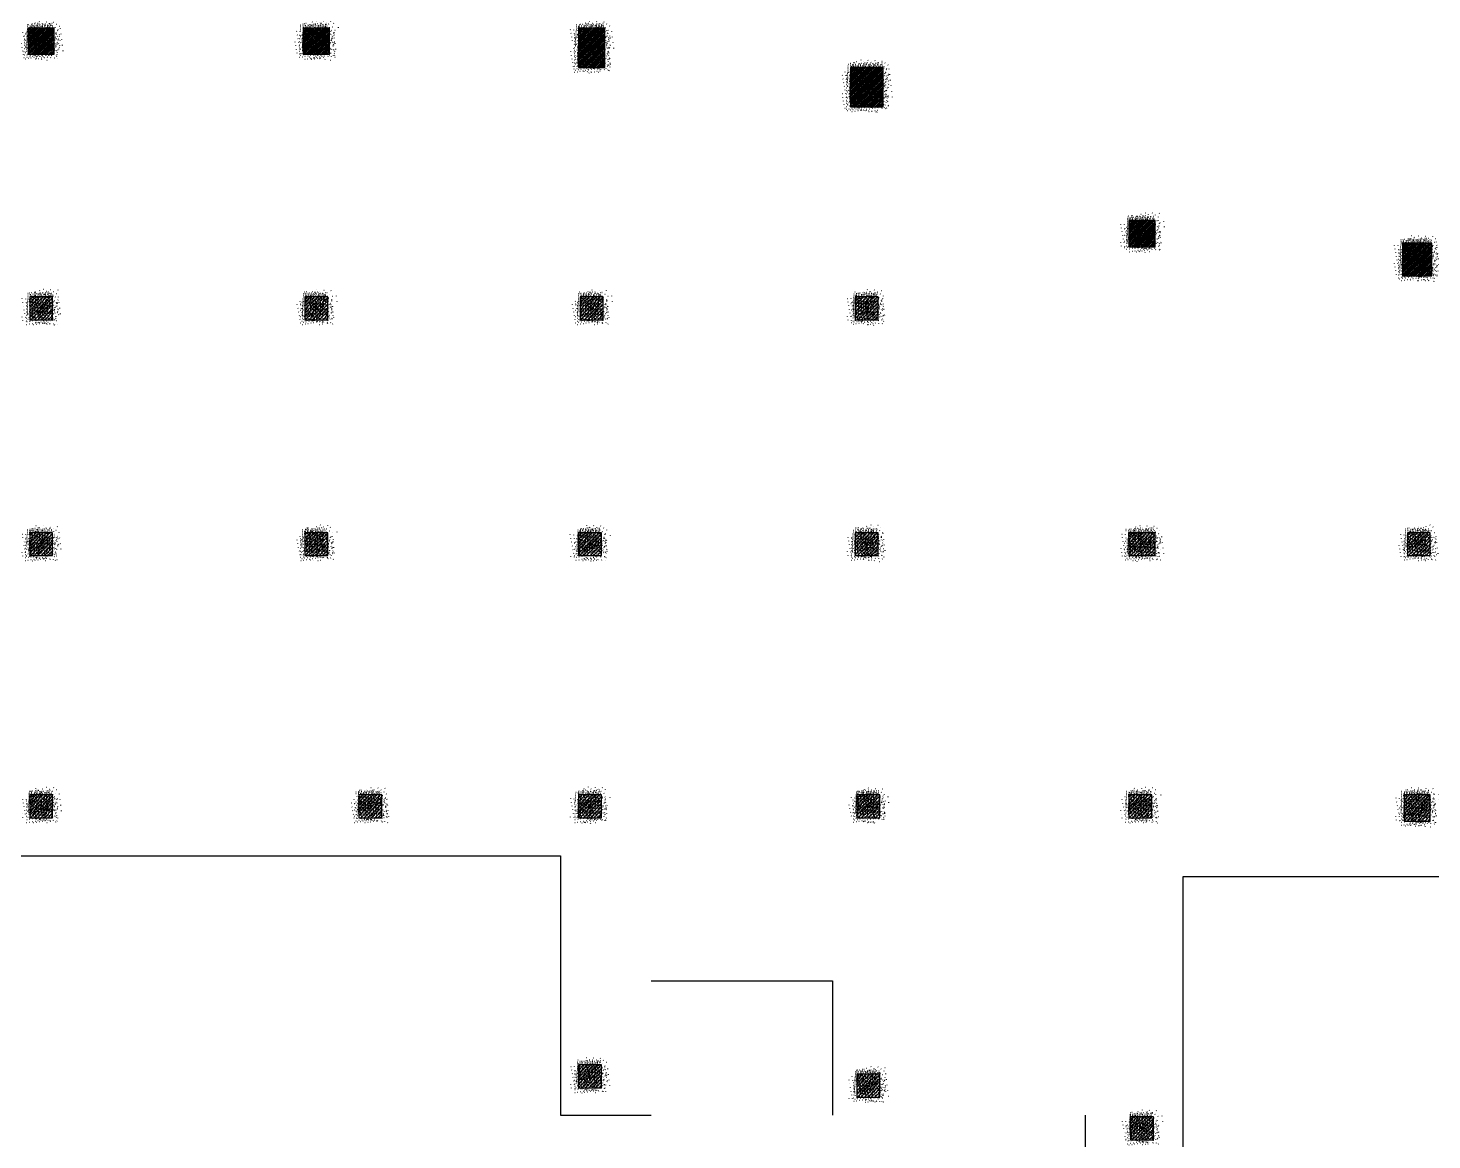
# Model space of a CAD drawing. Header units: inches. Extents: x 600420258 to 600616080, y 3473199424 to 3473292379.
# Drawn here: x 600523086 to 600565936, y 3473202285 to 3473236218 of the extents above; entities that cross this region are included whole.
import ezdxf
from ezdxf.xclip import XClip

# ---------------------------------------------------------------- set-up
doc = ezdxf.new("R2010")
doc.units = ezdxf.units.IN
doc.header["$MEASUREMENT"] = 0
doc.header["$XCLIPFRAME"] = 2
for name, color, linetype in [('SX-MALL-WALL-L-1F~2F$0$S-COLU', 30, 'Continuous'), ('SX-MALL-WALL-L-1F~2F$0$S-PATT-WALL', 83, 'Continuous'), ('SX-MALL-WALL-L-1F~2F$0$单形心', 4, 'Continuous')]:
    doc.layers.add(name, color=color, linetype=linetype)
pattern_1 = [(24.56816130673034, (600485466.9205959, 3473007242.096223), (-15.59158029661402, 34.10502344016549), []), (29.56816130673031, (600485466.9205959, 3473007242.096223), (97.53445421603337, -46.37920051640222), [11.25, -123.75]), (334.5681613067303, (600485466.9205959, 3473007242.096223), (19.88439778210013, 112.9961142822326), [9, -99]), (80.0195613067303, (600485475.048467, 3473007238.23129), (117.4189029675295, 66.61682168108834), [9.5610285, -105.1713168]), (25.75236130673034, (600485477.3933809, 3473007270.208867), (141.3476152508647, -79.15081592980496), [16.875, -185.625]), (76.20376130673031, (600485489.1723446, 3473007263.612958), (182.3878362898089, 87.98253896896013), [14.3415432, -157.75695]), (330.7523613067304, (600485477.3933809, 3473007270.208867), (182.3877676303837, 87.98268140192766), [13.5, -148.5]), (0.568161306730337, (600485488.8315068, 3473007257.944314), (62.82047319274221, -87.8498044824239), [11.25, -123.75]), (305.5681613067304, (600485488.8315068, 3473007257.944314), (72.17288941930451, 89.18848104384892), [9, -99]), (51.01956130673031, (600485494.0665416, 3473007250.623493), (134.9933625473162, 1.338571311841363), [9.5610285, -105.1713168]), (17.06816130673036, (600485466.9205959, 3473007242.096223), (19.14085715763584, 46.15589493521907), [0, -97.8, 0, -100.5, 0, -99.375]), (347.0681613067303, (600485466.9205959, 3473007242.096223), (57.63084700269554, 41.66442755819283), [0, -57.3, 0, -95.55, 0, -37.875]), (307.0681613067303, (600485435.5749974, 3473007253.773378), (73.85474000682576, -31.12342332591599), [0, -37.5, 0, -117, 0, -155.25]), (297.0681613067303, (600485421.5186752, 3473007259.00977), (87.21641676135913, -16.46683783575089), [0, -48.74999999999903, 0, -77.69999999999804, 0, -110.2499999999981])]
pattern_2 = [(24.56816131876918, (600332831.0612959, 3473133840.735579), (-31.18316060756021, 68.21004687377882), []), (29.56816131876925, (600332831.0612959, 3473133840.735579), (97.53445422577846, -46.37920049590846), [11.25, -123.75]), (334.5681613187692, (600332831.0612959, 3473133840.735579), (19.88439775835759, 112.9961142864107), [9, -99]), (80.01956131876923, (600332839.189167, 3473133836.870646), (117.4189029535321, 66.61682170576017), [9.5610285, -105.1713168]), (25.75236131876919, (600332841.5340809, 3473133868.848223), (141.3476152674957, -79.15081590010527), [16.87499999999951, -185.6249999999961]), (76.20376131876925, (600332853.3130445, 3473133862.252315), (182.3878362713222, 87.98253900728311), [14.3415432, -157.75695]), (330.7523613187692, (600332841.5340809, 3473133868.848223), (182.387767611897, 87.98268144025062), [13.49999999999975, -148.4999999999961]), (0.5681613187692669, (600332852.9722068, 3473133856.58367), (62.82047321120105, -87.84980446922418), [11.25, -123.75]), (305.5681613187692, (600332852.9722068, 3473133856.58367), (72.17288940056439, 89.18848105901375), [9, -99]), (51.01956131876926, (600332858.2072415, 3473133849.262849), (134.9933625470349, 1.33857134020591), [9.5610285, -105.1713168]), (17.06816131876921, (600332831.0612959, 3473133840.735579), (19.14085714793764, 46.15589493924091), [0.75, -97.8, 0.75, -100.5, 0.75, -99.375]), (347.0681613187692, (600332831.0612959, 3473133840.735579), (57.63084699394109, 41.66442757030211), [0.75, -57.3, 0.75, -95.55, 0.75, -37.875]), (307.0681613187692, (600332799.7156974, 3473133852.412734), (73.85474001336534, -31.12342331039777), [0.75, -37.5, 0.75, -117, 0.75, -155.25]), (297.0681613187692, (600332785.6593752, 3473133857.649127), (87.2164167648191, -16.46683781742514), [0.75, -48.75, 0.75, -77.69999999999999, 0.75, -110.25])]
pattern_3 = [(24.56816131876918, (600332935.7891504, 3473134121.862035), (-31.18316060756021, 68.21004687377882), []), (29.56816131876925, (600332935.7891504, 3473134121.862035), (97.53445422577846, -46.37920049590846), [11.25, -123.75]), (334.5681613187692, (600332935.7891504, 3473134121.862035), (19.88439775835759, 112.9961142864107), [9, -99]), (80.01956131876923, (600332943.9170215, 3473134117.997102), (117.4189029535321, 66.61682170576017), [9.5610285, -105.1713168]), (25.75236131876919, (600332946.2619354, 3473134149.974679), (141.3476152674957, -79.15081590010527), [16.87499999999951, -185.624999999996]), (76.20376131876925, (600332958.040899, 3473134143.37877), (182.3878362713222, 87.98253900728311), [14.3415432, -157.75695]), (330.7523613187692, (600332946.2619354, 3473134149.974679), (182.387767611897, 87.98268144025062), [13.49999999999975, -148.499999999996]), (0.5681613187692669, (600332957.7000613, 3473134137.710125), (62.82047321120105, -87.84980446922418), [11.25, -123.75]), (305.5681613187692, (600332957.7000613, 3473134137.710125), (72.17288940056439, 89.18848105901375), [9, -99]), (51.01956131876926, (600332962.935096, 3473134130.389305), (134.9933625470349, 1.33857134020591), [9.5610285, -105.1713168]), (17.06816131876921, (600332935.7891504, 3473134121.862035), (19.14085714793764, 46.15589493924091), [0.75, -97.8, 0.75, -100.5, 0.75, -99.375]), (347.0681613187692, (600332935.7891504, 3473134121.862035), (57.63084699394109, 41.66442757030211), [0.75, -57.3, 0.75, -95.55, 0.75, -37.875]), (307.0681613187692, (600332904.4435519, 3473134133.53919), (73.85474001336534, -31.12342331039777), [0.75, -37.5, 0.75, -117, 0.75, -155.25]), (297.0681613187692, (600332890.3872297, 3473134138.775582), (87.2164167648191, -16.46683781742514), [0.75, -48.75, 0.75, -77.69999999999999, 0.75, -110.25])]
pattern_4 = [(24.56816131876918, (600332848.5159376, 3473133887.589986), (-31.18316060756021, 68.21004687377882), []), (29.56816131876925, (600332848.5159376, 3473133887.589986), (97.53445422577846, -46.37920049590846), [11.25, -123.75]), (334.5681613187692, (600332848.5159376, 3473133887.589986), (19.88439775835759, 112.9961142864107), [9, -99]), (80.01956131876923, (600332856.6438087, 3473133883.725054), (117.4189029535321, 66.61682170576017), [9.5610285, -105.1713168]), (25.75236131876919, (600332858.9887226, 3473133915.702631), (141.3476152674957, -79.15081590010527), [16.87499999999951, -185.6249999999961]), (76.20376131876925, (600332870.7676862, 3473133909.106722), (182.3878362713222, 87.98253900728311), [14.3415432, -157.75695]), (330.7523613187692, (600332858.9887226, 3473133915.702631), (182.387767611897, 87.98268144025062), [13.49999999999976, -148.4999999999961]), (0.5681613187692669, (600332870.4268485, 3473133903.438077), (62.82047321120105, -87.84980446922418), [11.25, -123.75]), (305.5681613187692, (600332870.4268485, 3473133903.438077), (72.17288940056439, 89.18848105901375), [9, -99]), (51.01956131876926, (600332875.6618832, 3473133896.117257), (134.9933625470349, 1.33857134020591), [9.5610285, -105.1713168]), (17.06816131876921, (600332848.5159376, 3473133887.589986), (19.14085714793764, 46.15589493924091), [0.75, -97.8, 0.75, -100.5, 0.75, -99.375]), (347.0681613187692, (600332848.5159376, 3473133887.589986), (57.63084699394109, 41.66442757030211), [0.75, -57.3, 0.75, -95.55, 0.75, -37.875]), (307.0681613187692, (600332817.1703391, 3473133899.267141), (73.85474001336534, -31.12342331039777), [0.75, -37.5, 0.75, -117, 0.75, -155.25]), (297.0681613187692, (600332803.1140169, 3473133904.503534), (87.2164167648191, -16.46683781742514), [0.75, -48.75, 0.75, -77.69999999999999, 0.75, -110.25])]

# ---------------------------------------------------------------- blocks, each defined once
blk = doc.blocks.new('SX-MALL-WALL-L-1F~2F$0$BANWANG_XINGXIN')
at = {"color": 0}
for points in [[(0.7071067811865476, 0.7071067811865475), (-0.7071067811865477, -0.7071067811865475)], [(-0.7071067811865475, 0.7071067811865476), (0.7071067811865474, -0.7071067811865477)]]:
    blk.add_lwpolyline(points, dxfattribs=at)
blk = doc.blocks.new('SX-MALL-WALL-L-1F~2F')
at = {"layer": 'SX-MALL-WALL-L-1F~2F$0$S-PATT-WALL'}
h = blk.add_hatch(dxfattribs=at)
h.set_pattern_fill('钢筋混凝土', color=256, scale=15, pattern_type=2)
h.set_pattern_definition(pattern_1)
h.paths.add_polyline_path([(600338815.0116798, 3473113310.165147), (600339094.2859449, 3473114059.835664), (600338344.6154275, 3473114339.10993), (600338065.3411622, 3473113589.439412)])
h = blk.add_hatch(dxfattribs=at)
h.set_pattern_fill('钢筋混凝土', color=256, scale=15, pattern_type=2)
h.set_pattern_definition(pattern_1)
h.paths.add_polyline_path([(600346686.5521133, 3473110377.785362), (600346965.8263785, 3473111127.455879), (600346216.155861, 3473111406.730145), (600345936.8815958, 3473110657.059627)])
h = blk.add_hatch(dxfattribs=at)
h.set_pattern_fill('钢筋混凝土', color=256, scale=15, pattern_type=2)
h.set_pattern_definition(pattern_1)
h.paths.add_polyline_path([(600354418.4554142, 3473107070.570317), (600354837.3668121, 3473108195.076094), (600354087.6962945, 3473108474.350359), (600353668.7848967, 3473107349.844583)])
h = blk.add_hatch(dxfattribs=at)
h.set_pattern_fill('钢筋混凝土', color=256, scale=15, pattern_type=2)
h.set_pattern_definition(pattern_3)
h.paths.add_polyline_path([(600335940.5053419, 3473105737.20581), (600336184.8703239, 3473106393.167513), (600335528.9086211, 3473106637.532495), (600335284.543639, 3473105981.570792)])
h = blk.add_hatch(dxfattribs=at)
h.set_pattern_fill('钢筋混凝土', color=256, scale=15, pattern_type=2)
h.set_pattern_definition(pattern_1)
h.paths.add_polyline_path([(600361964.7932655, 3473102978.775474), (600362383.704663, 3473104103.28125), (600361446.6165158, 3473104452.374083), (600361027.7051182, 3473103327.868307)])
h = blk.add_hatch(dxfattribs=at)
h.set_pattern_fill('钢筋混凝土', color=256, scale=15, pattern_type=2)
h.set_pattern_definition(pattern_3)
h.paths.add_polyline_path([(600343812.0457754, 3473102804.826025), (600344056.4107574, 3473103460.787728), (600343400.4490546, 3473103705.15271), (600343156.0840726, 3473103049.191008)])
h = blk.add_hatch(dxfattribs=at)
h.set_pattern_fill('钢筋混凝土', color=256, scale=15, pattern_type=2)
h.set_pattern_definition([(24.56816131876918, (600340807.3295795, 3473131189.482238), (-31.18316060756021, 68.21004687377882), []), (29.56816131876925, (600340807.3295795, 3473131189.482238), (97.53445422577846, -46.37920049590846), [11.25, -123.75]), (334.5681613187692, (600340807.3295795, 3473131189.482238), (19.88439775835759, 112.9961142864107), [9, -99]), (80.01956131876923, (600340815.4574506, 3473131185.617306), (117.4189029535321, 66.61682170576017), [9.5610285, -105.1713168]), (25.75236131876919, (600340817.8023645, 3473131217.594882), (141.3476152674957, -79.15081590010527), [16.8749999999995, -185.624999999996]), (76.20376131876925, (600340829.5813282, 3473131210.998974), (182.3878362713222, 87.98253900728311), [14.3415432, -157.75695]), (330.7523613187692, (600340817.8023645, 3473131217.594882), (182.387767611897, 87.98268144025062), [13.49999999999975, -148.499999999996]), (0.5681613187692669, (600340829.2404904, 3473131205.330329), (62.82047321120105, -87.84980446922418), [11.25, -123.75]), (305.5681613187692, (600340829.2404904, 3473131205.330329), (72.17288940056439, 89.18848105901375), [9, -99]), (51.01956131876926, (600340834.4755251, 3473131198.009509), (134.9933625470349, 1.33857134020591), [9.5610285, -105.1713168]), (17.06816131876921, (600340807.3295795, 3473131189.482238), (19.14085714793764, 46.15589493924091), [0.75, -97.8, 0.75, -100.5, 0.75, -99.375]), (347.0681613187692, (600340807.3295795, 3473131189.482238), (57.63084699394109, 41.66442757030211), [0.75, -57.3, 0.75, -95.55, 0.75, -37.875]), (307.0681613187692, (600340775.983981, 3473131201.159393), (73.85474001336534, -31.12342331039777), [0.75, -37.5, 0.75, -117, 0.75, -155.25]), (297.0681613187692, (600340761.9276588, 3473131206.395786), (87.2164167648191, -16.46683781742514), [0.75, -48.75, 0.75, -77.69999999999999, 0.75, -110.25])])
h.paths.add_polyline_path([(600351683.5862045, 3473099872.446229), (600351927.9511865, 3473100528.407932), (600351271.9894837, 3473100772.772914), (600351027.6245017, 3473100116.811212)])
h = blk.add_hatch(dxfattribs=at)
h.set_pattern_fill('钢筋混凝土', color=256, scale=15, pattern_type=2)
h.set_pattern_definition(pattern_2)
h.paths.add_polyline_path([(600333427.0369498, 3473098990.171141), (600333671.4019318, 3473099646.132844), (600333015.4402289, 3473099890.497826), (600332771.0752469, 3473099234.536124)])
h = blk.add_hatch(dxfattribs=at)
h.set_pattern_fill('钢筋混凝土', color=256, scale=15, pattern_type=2)
h.set_pattern_definition(pattern_3)
h.paths.add_polyline_path([(600359555.1266425, 3473096940.066456), (600359799.4916246, 3473097596.028159), (600359143.5299217, 3473097840.393141), (600358899.1649396, 3473097184.431438)])
h = blk.add_hatch(dxfattribs=at)
h.set_pattern_fill('钢筋混凝土', color=256, scale=15, pattern_type=2)
h.set_pattern_definition([(24.56816130673034, (600486348.936727, 3473009609.738253), (-15.59158029661402, 34.10502344016549), []), (29.56816130673031, (600486348.936727, 3473009609.738253), (97.53445421603337, -46.37920051640222), [11.25, -123.75]), (334.5681613067303, (600486348.936727, 3473009609.738253), (19.88439778210013, 112.9961142822326), [9, -99]), (80.0195613067303, (600486357.0645982, 3473009605.87332), (117.4189029675295, 66.61682168108834), [9.5610285, -105.1713168]), (25.75236130673034, (600486359.409512, 3473009637.850897), (141.3476152508647, -79.15081592980496), [16.875, -185.625]), (76.20376130673031, (600486371.1884757, 3473009631.254988), (182.3878362898089, 87.98253896896013), [14.3415432, -157.75695]), (330.7523613067304, (600486359.409512, 3473009637.850897), (182.3877676303837, 87.98268140192766), [13.5, -148.5]), (0.568161306730337, (600486370.847638, 3473009625.586343), (62.82047319274221, -87.8498044824239), [11.25, -123.75]), (305.5681613067304, (600486370.847638, 3473009625.586343), (72.17288941930451, 89.18848104384892), [9, -99]), (51.01956130673031, (600486376.0826727, 3473009618.265523), (134.9933625473162, 1.338571311841363), [9.5610285, -105.1713168]), (17.06816130673036, (600486348.936727, 3473009609.738253), (19.14085715763584, 46.15589493521907), [0, -97.8, 0, -100.5, 0, -99.375]), (347.0681613067303, (600486348.936727, 3473009609.738253), (57.63084700269554, 41.66442755819283), [0, -57.3, 0, -95.55, 0, -37.875]), (307.0681613067303, (600486317.5911286, 3473009621.415408), (73.85474000682576, -31.12342332591599), [0, -37.5, 0, -117, 0, -155.25]), (297.0681613067303, (600486303.5348064, 3473009626.6518), (87.21641676135913, -16.46683783575089), [0, -48.749999999999, 0, -77.69999999999798, 0, -110.249999999998])])
h.paths.add_polyline_path([(600368250.8097601, 3473096076.747603), (600368530.0840254, 3473096826.418121), (600367780.4135079, 3473097105.692386), (600367501.1392426, 3473096356.021868)])
h = blk.add_hatch(dxfattribs=at)
h.set_pattern_fill('钢筋混凝土', color=256, scale=15, pattern_type=2)
h.set_pattern_definition(pattern_2)
h.paths.add_polyline_path([(600341298.5773833, 3473096057.791356), (600341542.9423654, 3473096713.753059), (600340886.9806625, 3473096958.118042), (600340642.6156805, 3473096302.156339)])
h = blk.add_hatch(dxfattribs=at)
h.set_pattern_fill('钢筋混凝土', color=256, scale=15, pattern_type=2)
h.set_pattern_definition(pattern_2)
h.paths.add_polyline_path([(600349123.2634096, 3473093142.866213), (600349367.6283917, 3473093798.827916), (600348711.6666888, 3473094043.192898), (600348467.3017068, 3473093387.231195)])
h = blk.add_hatch(dxfattribs=at)
h.set_pattern_fill('钢筋混凝土', color=256, scale=15, pattern_type=2)
h.set_pattern_definition([(24.56816130673034, (600486109.3432454, 3473008966.584942), (-15.59158029661402, 34.10502344016549), []), (29.56816130673031, (600486109.3432454, 3473008966.584942), (97.53445421603337, -46.37920051640222), [11.25, -123.75]), (334.5681613067303, (600486109.3432454, 3473008966.584942), (19.88439778210013, 112.9961142822326), [9, -99]), (80.0195613067303, (600486117.4711165, 3473008962.720009), (117.4189029675295, 66.61682168108834), [9.5610285, -105.1713168]), (25.75236130673034, (600486119.8160304, 3473008994.697586), (141.3476152508647, -79.15081592980496), [16.875, -185.625]), (76.20376130673031, (600486131.5949941, 3473008988.101677), (182.3878362898089, 87.98253896896013), [14.3415432, -157.75695]), (330.7523613067304, (600486119.8160304, 3473008994.697586), (182.3877676303837, 87.98268140192766), [13.5, -148.5]), (0.568161306730337, (600486131.2541564, 3473008982.433033), (62.82047319274221, -87.8498044824239), [11.25, -123.75]), (305.5681613067304, (600486131.2541564, 3473008982.433033), (72.17288941930451, 89.18848104384892), [9, -99]), (51.01956130673031, (600486136.489191, 3473008975.112212), (134.9933625473162, 1.338571311841363), [9.5610285, -105.1713168]), (17.06816130673036, (600486109.3432454, 3473008966.584942), (19.14085715763584, 46.15589493521907), [0, -97.8, 0, -100.5, 0, -99.375]), (347.0681613067303, (600486109.3432454, 3473008966.584942), (57.63084700269554, 41.66442755819283), [0, -57.3, 0, -95.55, 0, -37.875]), (307.0681613067303, (600486077.9976469, 3473008978.262097), (73.85474000682576, -31.12342332591599), [0, -37.5, 0, -117, 0, -155.25]), (297.0681613067303, (600486063.9413247, 3473008983.498489), (87.21641676135913, -16.46683783575089), [0, -48.74999999999901, 0, -77.699999999998, 0, -110.249999999998])])
h.paths.add_polyline_path([(600375859.7925537, 3473092296.342238), (600376208.8853849, 3473093233.430383), (600375365.5060526, 3473093547.613932), (600375016.4132212, 3473092610.525787)])
h = blk.add_hatch(dxfattribs=at)
h.set_pattern_fill('钢筋混凝土', color=256, scale=15, pattern_type=2)
h.set_pattern_definition([(24.56816131876918, (600332447.0324386, 3473132809.948584), (-31.18316060756021, 68.21004687377882), []), (29.56816131876925, (600332447.0324386, 3473132809.948584), (97.53445422577846, -46.37920049590846), [11.25, -123.75]), (334.5681613187692, (600332447.0324386, 3473132809.948584), (19.88439775835759, 112.9961142864107), [9, -99]), (80.01956131876923, (600332455.1603098, 3473132806.083651), (117.4189029535321, 66.61682170576017), [9.5610285, -105.1713168]), (25.75236131876919, (600332457.5052236, 3473132838.061228), (141.3476152674957, -79.15081590010527), [16.87499999999951, -185.624999999996]), (76.20376131876925, (600332469.2841873, 3473132831.465319), (182.3878362713222, 87.98253900728311), [14.3415432, -157.75695]), (330.7523613187692, (600332457.5052236, 3473132838.061228), (182.387767611897, 87.98268144025062), [13.49999999999975, -148.499999999996]), (0.5681613187692669, (600332468.9433496, 3473132825.796674), (62.82047321120105, -87.84980446922418), [11.25, -123.75]), (305.5681613187692, (600332468.9433496, 3473132825.796674), (72.17288940056439, 89.18848105901375), [9, -99]), (51.01956131876926, (600332474.1783843, 3473132818.475854), (134.9933625470349, 1.33857134020591), [9.5610285, -105.1713168]), (17.06816131876921, (600332447.0324386, 3473132809.948584), (19.14085714793764, 46.15589493924091), [0.75, -97.8, 0.75, -100.5, 0.75, -99.375]), (347.0681613187692, (600332447.0324386, 3473132809.948584), (57.63084699394109, 41.66442757030211), [0.75, -57.3, 0.75, -95.55, 0.75, -37.875]), (307.0681613187692, (600332415.6868402, 3473132821.625739), (73.85474001336534, -31.12342331039777), [0.75, -37.5, 0.75, -117, 0.75, -155.25]), (297.0681613187692, (600332401.630518, 3473132826.862131), (87.2164167648191, -16.46683781742514), [0.75, -48.75, 0.75, -77.69999999999999, 0.75, -110.25])])
h.paths.add_polyline_path([(600330634.2675592, 3473091493.475945), (600330878.6325412, 3473092149.437647), (600330222.6708384, 3473092393.802629), (600329978.3058563, 3473091737.840927)])
h = blk.add_hatch(dxfattribs=at)
h.set_pattern_fill('钢筋混凝土', color=256, scale=15, pattern_type=2)
h.set_pattern_definition(pattern_2)
h.paths.add_polyline_path([(600357041.6582503, 3473090193.031787), (600357286.0232325, 3473090848.99349), (600356630.0615296, 3473091093.358471), (600356385.6965475, 3473090437.396769)])
h = blk.add_hatch(dxfattribs=at)
h.set_pattern_fill('钢筋混凝土', color=256, scale=15, pattern_type=2)
h.set_pattern_definition([(24.56816131876918, (600333975.7999797, 3473132187.081039), (-31.18316060756021, 68.21004687377882), []), (29.56816131876925, (600333975.7999797, 3473132187.081039), (97.53445422577846, -46.37920049590846), [11.25, -123.75]), (334.5681613187692, (600333975.7999797, 3473132187.081039), (19.88439775835759, 112.9961142864107), [9, -99]), (80.01956131876923, (600333983.9278508, 3473132183.216107), (117.4189029535321, 66.61682170576017), [9.5610285, -105.1713168]), (25.75236131876919, (600333986.2727647, 3473132215.193684), (141.3476152674957, -79.15081590010527), [16.87499999999951, -185.624999999996]), (76.20376131876925, (600333998.0517284, 3473132208.597775), (182.3878362713222, 87.98253900728311), [14.3415432, -157.75695]), (330.7523613187692, (600333986.2727647, 3473132215.193684), (182.387767611897, 87.98268144025062), [13.49999999999975, -148.499999999996]), (0.5681613187692669, (600333997.7108907, 3473132202.92913), (62.82047321120105, -87.84980446922418), [11.25, -123.75]), (305.5681613187692, (600333997.7108907, 3473132202.92913), (72.17288940056439, 89.18848105901375), [9, -99]), (51.01956131876926, (600334002.9459254, 3473132195.60831), (134.9933625470349, 1.33857134020591), [9.5610285, -105.1713168]), (17.06816131876921, (600333975.7999797, 3473132187.081039), (19.14085714793764, 46.15589493924091), [0.75, -97.8, 0.75, -100.5, 0.75, -99.375]), (347.0681613187692, (600333975.7999797, 3473132187.081039), (57.63084699394109, 41.66442757030211), [0.75, -57.3, 0.75, -95.55, 0.75, -37.875]), (307.0681613187692, (600333944.4543812, 3473132198.758194), (73.85474001336534, -31.12342331039777), [0.75, -37.5, 0.75, -117, 0.75, -155.25]), (297.0681613187692, (600333930.398059, 3473132203.994587), (87.2164167648191, -16.46683781742514), [0.75, -48.75, 0.75, -77.69999999999999, 0.75, -110.25])])
h.paths.add_polyline_path([(600340052.0301765, 3473087985.083026), (600340296.3951586, 3473088641.044729), (600339640.4334557, 3473088885.409711), (600339396.0684737, 3473088229.448008)])
h = blk.add_hatch(dxfattribs=at)
h.set_pattern_fill('钢筋混凝土', color=256, scale=15, pattern_type=2)
h.set_pattern_definition([(24.56816131876918, (600332848.5159376, 3473133887.589987), (-31.18316060756021, 68.21004687377882), []), (29.56816131876925, (600332848.5159376, 3473133887.589987), (97.53445422577846, -46.37920049590846), [11.25, -123.75]), (334.5681613187692, (600332848.5159376, 3473133887.589987), (19.88439775835759, 112.9961142864107), [9, -99]), (80.01956131876923, (600332856.6438087, 3473133883.725054), (117.4189029535321, 66.61682170576017), [9.5610285, -105.1713168]), (25.75236131876919, (600332858.9887226, 3473133915.702631), (141.3476152674957, -79.15081590010527), [16.87499999999951, -185.624999999996]), (76.20376131876925, (600332870.7676862, 3473133909.106722), (182.3878362713222, 87.98253900728311), [14.3415432, -157.75695]), (330.7523613187692, (600332858.9887226, 3473133915.702631), (182.387767611897, 87.98268144025062), [13.49999999999975, -148.499999999996]), (0.5681613187692669, (600332870.4268485, 3473133903.438077), (62.82047321120105, -87.84980446922418), [11.25, -123.75]), (305.5681613187692, (600332870.4268485, 3473133903.438077), (72.17288940056439, 89.18848105901375), [9, -99]), (51.01956131876926, (600332875.6618832, 3473133896.117257), (134.9933625470349, 1.33857134020591), [9.5610285, -105.1713168]), (17.06816131876921, (600332848.5159376, 3473133887.589987), (19.14085714793764, 46.15589493924091), [0.75, -97.8, 0.75, -100.5, 0.75, -99.375]), (347.0681613187692, (600332848.5159376, 3473133887.589987), (57.63084699394109, 41.66442757030211), [0.75, -57.3, 0.75, -95.55, 0.75, -37.875]), (307.0681613187692, (600332817.1703391, 3473133899.267142), (73.85474001336534, -31.12342331039777), [0.75, -37.5, 0.75, -117, 0.75, -155.25]), (297.0681613187692, (600332803.1140169, 3473133904.503534), (87.2164167648191, -16.46683781742514), [0.75, -48.75, 0.75, -77.69999999999999, 0.75, -110.25])])
h.paths.add_polyline_path([(600364960.0530933, 3473087243.19737), (600365204.4180753, 3473087899.159073), (600364454.7475578, 3473088178.433338), (600364210.3825756, 3473087522.471635)])
h = blk.add_hatch(dxfattribs=at)
h.set_pattern_fill('钢筋混凝土', color=256, scale=15, pattern_type=2)
h.set_pattern_definition(pattern_4)
h.paths.add_polyline_path([(600346330.5207584, 3473085646.161052), (600346574.8857405, 3473086302.122755), (600345918.9240376, 3473086546.487737), (600345674.5590556, 3473085890.526034)])
h = blk.add_hatch(dxfattribs=at)
h.set_pattern_fill('钢筋混凝土', color=256, scale=15, pattern_type=2)
h.set_pattern_definition([(24.56816131876918, (600332877.9157056, 3473133823.280936), (-31.18316060756021, 68.21004687377882), []), (29.56816131876925, (600332877.9157056, 3473133823.280936), (97.53445422577846, -46.37920049590846), [11.25, -123.75]), (334.5681613187692, (600332877.9157056, 3473133823.280936), (19.88439775835759, 112.9961142864107), [9, -99]), (80.01956131876923, (600332886.0435767, 3473133819.416004), (117.4189029535321, 66.61682170576017), [9.5610285, -105.1713168]), (25.75236131876919, (600332888.3884906, 3473133851.39358), (141.3476152674957, -79.15081590010527), [16.87499999999951, -185.624999999996]), (76.20376131876925, (600332900.1674542, 3473133844.797672), (182.3878362713222, 87.98253900728311), [14.3415432, -157.75695]), (330.7523613187692, (600332888.3884906, 3473133851.39358), (182.387767611897, 87.98268144025062), [13.49999999999975, -148.499999999996]), (0.5681613187692669, (600332899.8266165, 3473133839.129027), (62.82047321120105, -87.84980446922418), [11.25, -123.75]), (305.5681613187692, (600332899.8266165, 3473133839.129027), (72.17288940056439, 89.18848105901375), [9, -99]), (51.01956131876926, (600332905.0616512, 3473133831.808207), (134.9933625470349, 1.33857134020591), [9.5610285, -105.1713168]), (17.06816131876921, (600332877.9157056, 3473133823.280936), (19.14085714793764, 46.15589493924091), [0.75, -97.8, 0.75, -100.5, 0.75, -99.375]), (347.0681613187692, (600332877.9157056, 3473133823.280936), (57.63084699394109, 41.66442757030211), [0.75, -57.3, 0.75, -95.55, 0.75, -37.875]), (307.0681613187692, (600332846.5701071, 3473133834.958091), (73.85474001336534, -31.12342331039777), [0.75, -37.5, 0.75, -117, 0.75, -155.25]), (297.0681613187692, (600332832.5137849, 3473133840.194484), (87.2164167648191, -16.46683781742514), [0.75, -48.75, 0.75, -77.69999999999999, 0.75, -110.25])])
h.paths.add_polyline_path([(600372831.5935272, 3473084310.817574), (600373075.9585092, 3473084966.779277), (600372419.9968064, 3473085211.144259), (600372175.6318243, 3473084555.182556)])
h = blk.add_hatch(dxfattribs=at)
h.set_pattern_fill('钢筋混凝土', color=256, scale=15, pattern_type=2)
h.set_pattern_definition(pattern_4)
h.paths.add_polyline_path([(600354295.7700061, 3473082678.871982), (600354540.1349882, 3473083334.833685), (600353884.1732854, 3473083579.198667), (600353639.8083032, 3473082923.236964)])
h = blk.add_hatch(dxfattribs=at)
h.set_pattern_fill('钢筋混凝土', color=256, scale=15, pattern_type=2)
h.set_pattern_definition(pattern_4)
h.paths.add_polyline_path([(600362073.6016212, 3473079781.40147), (600362317.9666032, 3473080437.363173), (600361662.0049003, 3473080681.728155), (600361417.6399182, 3473080025.766452)])
h = blk.add_hatch(dxfattribs=at)
h.set_pattern_fill('钢筋混凝土', color=256, scale=15, pattern_type=2)
h.set_pattern_definition([(24.56816131876918, (600332665.5153246, 3473133539.580251), (-31.18316060756021, 68.21004687377882), []), (29.56816131876925, (600332665.5153246, 3473133539.580251), (97.53445422577846, -46.37920049590846), [11.25, -123.75]), (334.5681613187692, (600332665.5153246, 3473133539.580251), (19.88439775835759, 112.9961142864107), [9, -99]), (80.01956131876923, (600332673.6431957, 3473133535.715318), (117.4189029535321, 66.61682170576017), [9.5610285, -105.1713168]), (25.75236131876919, (600332675.9881096, 3473133567.692895), (141.3476152674957, -79.15081590010527), [16.87499999999951, -185.624999999996]), (76.20376131876925, (600332687.7670733, 3473133561.096986), (182.3878362713222, 87.98253900728311), [14.3415432, -157.75695]), (330.7523613187692, (600332675.9881096, 3473133567.692895), (182.387767611897, 87.98268144025062), [13.49999999999975, -148.499999999996]), (0.5681613187692669, (600332687.4262356, 3473133555.428341), (62.82047321120105, -87.84980446922418), [11.25, -123.75]), (305.5681613187692, (600332687.4262356, 3473133555.428341), (72.17288940056439, 89.18848105901375), [9, -99]), (51.01956131876926, (600332692.6612703, 3473133548.107521), (134.9933625470349, 1.33857134020591), [9.5610285, -105.1713168]), (17.06816131876921, (600332665.5153246, 3473133539.580251), (19.14085714793764, 46.15589493924091), [0.75, -97.8, 0.75, -100.5, 0.75, -99.375]), (347.0681613187692, (600332665.5153246, 3473133539.580251), (57.63084699394109, 41.66442757030211), [0.75, -57.3, 0.75, -95.55, 0.75, -37.875]), (307.0681613187692, (600332634.1697261, 3473133551.257406), (73.85474001336534, -31.12342331039777), [0.75, -37.5, 0.75, -117, 0.75, -155.25]), (297.0681613187692, (600332620.1134039, 3473133556.493798), (87.2164167648191, -16.46683781742514), [0.75, -48.75, 0.75, -77.69999999999999, 0.75, -110.25])])
h.paths.add_polyline_path([(600343453.0089251, 3473077921.905532), (600343697.3739072, 3473078577.867235), (600343041.4122043, 3473078822.232217), (600342797.0472223, 3473078166.270514)])
h = blk.add_hatch(dxfattribs=at)
h.set_pattern_fill('钢筋混凝土', color=256, scale=15, pattern_type=2)
h.set_pattern_definition(pattern_4)
h.paths.add_polyline_path([(600370003.9415896, 3473076720.403595), (600370283.2158543, 3473077470.074112), (600369533.5453368, 3473077749.348377), (600369254.271072, 3473076999.677861)])
h = blk.add_hatch(dxfattribs=at)
h.set_pattern_fill('钢筋混凝土', color=256, scale=15, pattern_type=2)
h.set_pattern_definition([(24.56816131876918, (600332867.4429182, 3473133795.168293), (-31.18316060756021, 68.21004687377882), []), (29.56816131876925, (600332867.4429182, 3473133795.168293), (97.53445422577846, -46.37920049590846), [11.25, -123.75]), (334.5681613187692, (600332867.4429182, 3473133795.168293), (19.88439775835759, 112.9961142864107), [9, -99]), (80.01956131876923, (600332875.5707893, 3473133791.303361), (117.4189029535321, 66.61682170576017), [9.5610285, -105.1713168]), (25.75236131876919, (600332877.9157032, 3473133823.280938), (141.3476152674957, -79.15081590010527), [16.8749999999995, -185.624999999996]), (76.20376131876925, (600332889.6946669, 3473133816.685029), (182.3878362713222, 87.98253900728311), [14.3415432, -157.75695]), (330.7523613187692, (600332877.9157032, 3473133823.280938), (182.387767611897, 87.98268144025062), [13.49999999999975, -148.499999999996]), (0.5681613187692669, (600332889.3538291, 3473133811.016384), (62.82047321120105, -87.84980446922418), [11.25, -123.75]), (305.5681613187692, (600332889.3538291, 3473133811.016384), (72.17288940056439, 89.18848105901375), [9, -99]), (51.01956131876926, (600332894.5888638, 3473133803.695564), (134.9933625470349, 1.33857134020591), [9.5610285, -105.1713168]), (17.06816131876921, (600332867.4429182, 3473133795.168293), (19.14085714793764, 46.15589493924091), [0.75, -97.8, 0.75, -100.5, 0.75, -99.375]), (347.0681613187692, (600332867.4429182, 3473133795.168293), (57.63084699394109, 41.66442757030211), [0.75, -57.3, 0.75, -95.55, 0.75, -37.875]), (307.0681613187692, (600332836.0973197, 3473133806.845448), (73.85474001336534, -31.12342331039777), [0.75, -37.5, 0.75, -117, 0.75, -155.25]), (297.0681613187692, (600332822.0409975, 3473133812.081841), (87.2164167648191, -16.46683781742514), [0.75, -48.75, 0.75, -77.69999999999999, 0.75, -110.25])])
h.paths.add_polyline_path([(600351318.0081553, 3473074685.510087), (600351562.3731375, 3473075341.47179), (600350906.4114347, 3473075585.836772), (600350662.0464525, 3473074929.875069)])
h = blk.add_hatch(dxfattribs=at)
h.set_pattern_fill('钢筋混凝土', color=256, scale=15, pattern_type=2)
h.set_pattern_definition([(24.56816131876918, (600332831.0612962, 3473133840.735579), (-31.18316060756021, 68.21004687377882), []), (29.56816131876925, (600332831.0612962, 3473133840.735579), (97.53445422577846, -46.37920049590846), [11.25, -123.75]), (334.5681613187692, (600332831.0612962, 3473133840.735579), (19.88439775835759, 112.9961142864107), [9, -99]), (80.01956131876923, (600332839.1891674, 3473133836.870646), (117.4189029535321, 66.61682170576017), [9.5610285, -105.1713168]), (25.75236131876919, (600332841.5340812, 3473133868.848223), (141.3476152674957, -79.15081590010527), [16.87499999999951, -185.624999999996]), (76.20376131876925, (600332853.3130449, 3473133862.252314), (182.3878362713222, 87.98253900728311), [14.3415432, -157.75695]), (330.7523613187692, (600332841.5340812, 3473133868.848223), (182.387767611897, 87.98268144025062), [13.49999999999975, -148.499999999996]), (0.5681613187692669, (600332852.9722072, 3473133856.583669), (62.82047321120105, -87.84980446922418), [11.25, -123.75]), (305.5681613187692, (600332852.9722072, 3473133856.583669), (72.17288940056439, 89.18848105901375), [9, -99]), (51.01956131876926, (600332858.2072419, 3473133849.262849), (134.9933625470349, 1.33857134020591), [9.5610285, -105.1713168]), (17.06816131876921, (600332831.0612962, 3473133840.735579), (19.14085714793764, 46.15589493924091), [0.75, -97.8, 0.75, -100.5, 0.75, -99.375]), (347.0681613187692, (600332831.0612962, 3473133840.735579), (57.63084699394109, 41.66442757030211), [0.75, -57.3, 0.75, -95.55, 0.75, -37.875]), (307.0681613187692, (600332799.7156978, 3473133852.412734), (73.85474001336534, -31.12342331039777), [0.75, -37.5, 0.75, -117, 0.75, -155.25]), (297.0681613187692, (600332785.6593755, 3473133857.649126), (87.2164167648191, -16.46683781742514), [0.75, -48.75, 0.75, -77.69999999999999, 0.75, -110.25])])
h.paths.add_polyline_path([(600358687.7373118, 3473070549.320421), (600358932.1022938, 3473071205.282124), (600358276.140591, 3473071449.647106), (600358031.7756089, 3473070793.685403)])
at = {"layer": 'SX-MALL-WALL-L-1F~2F$0$S-COLU'}
for points in [[(600338815.0116798, 3473113310.165147), (600339094.2859449, 3473114059.835664), (600338344.6154275, 3473114339.10993), (600338065.3411622, 3473113589.439412)], [(600346686.5521133, 3473110377.785362), (600346965.8263785, 3473111127.455879), (600346216.155861, 3473111406.730145), (600345936.8815958, 3473110657.059627)], [(600354418.4554142, 3473107070.570317), (600354837.3668121, 3473108195.076094), (600354087.6962945, 3473108474.350359), (600353668.7848967, 3473107349.844583)], [(600335940.5053419, 3473105737.20581), (600336184.8703239, 3473106393.167513), (600335528.9086211, 3473106637.532495), (600335284.543639, 3473105981.570792)], [(600361964.7932655, 3473102978.775474), (600362383.704663, 3473104103.28125), (600361446.6165158, 3473104452.374083), (600361027.7051182, 3473103327.868307)], [(600343812.0457754, 3473102804.826025), (600344056.4107574, 3473103460.787728), (600343400.4490546, 3473103705.15271), (600343156.0840726, 3473103049.191008)], [(600351683.5862045, 3473099872.446229), (600351927.9511865, 3473100528.407932), (600351271.9894837, 3473100772.772914), (600351027.6245017, 3473100116.811212)], [(600333427.0369498, 3473098990.171141), (600333671.4019318, 3473099646.132844), (600333015.4402289, 3473099890.497826), (600332771.0752469, 3473099234.536124)], [(600359555.1266425, 3473096940.066456), (600359799.4916246, 3473097596.028159), (600359143.5299217, 3473097840.393141), (600358899.1649396, 3473097184.431438)], [(600368250.8097601, 3473096076.747603), (600368530.0840254, 3473096826.418121), (600367780.4135079, 3473097105.692386), (600367501.1392426, 3473096356.021868)], [(600341298.5773833, 3473096057.791356), (600341542.9423654, 3473096713.753059), (600340886.9806625, 3473096958.118042), (600340642.6156805, 3473096302.156339)], [(600349123.2634096, 3473093142.866213), (600349367.6283917, 3473093798.827916), (600348711.6666888, 3473094043.192898), (600348467.3017068, 3473093387.231195)], [(600375859.7925537, 3473092296.342238), (600376208.8853849, 3473093233.430383), (600375365.5060526, 3473093547.613932), (600375016.4132212, 3473092610.525787)], [(600330634.2675592, 3473091493.475945), (600330878.6325412, 3473092149.437647), (600330222.6708384, 3473092393.802629), (600329978.3058563, 3473091737.840927)], [(600357041.6582503, 3473090193.031787), (600357286.0232325, 3473090848.99349), (600356630.0615296, 3473091093.358471), (600356385.6965475, 3473090437.396769)], [(600340052.0301765, 3473087985.083026), (600340296.3951586, 3473088641.044729), (600339640.4334557, 3473088885.409711), (600339396.0684737, 3473088229.448008)], [(600364960.0530933, 3473087243.19737), (600365204.4180753, 3473087899.159073), (600364454.7475578, 3473088178.433338), (600364210.3825756, 3473087522.471635)], [(600346330.5207584, 3473085646.161052), (600346574.8857405, 3473086302.122755), (600345918.9240376, 3473086546.487737), (600345674.5590556, 3473085890.526034)], [(600372831.5935272, 3473084310.817574), (600373075.9585092, 3473084966.779277), (600372419.9968064, 3473085211.144259), (600372175.6318243, 3473084555.182556)], [(600354295.7700061, 3473082678.871982), (600354540.1349882, 3473083334.833685), (600353884.1732854, 3473083579.198667), (600353639.8083032, 3473082923.236964)], [(600362073.6016212, 3473079781.40147), (600362317.9666032, 3473080437.363173), (600361662.0049003, 3473080681.728155), (600361417.6399182, 3473080025.766452)], [(600343453.0089251, 3473077921.905532), (600343697.3739072, 3473078577.867235), (600343041.4122043, 3473078822.232217), (600342797.0472223, 3473078166.270514)], [(600370003.9415896, 3473076720.403595), (600370283.2158543, 3473077470.074112), (600369533.5453368, 3473077749.348377), (600369254.271072, 3473076999.677861)], [(600351318.0081553, 3473074685.510087), (600351562.3731375, 3473075341.47179), (600350906.4114347, 3473075585.836772), (600350662.0464525, 3473074929.875069)], [(600358687.7373118, 3473070549.320421), (600358932.1022938, 3473071205.282124), (600358276.140591, 3473071449.647106), (600358031.7756089, 3473070793.685403)]]:
    blk.add_lwpolyline(points, close=True, dxfattribs=at)
at = {"layer": 'SX-MALL-WALL-L-1F~2F$0$单形心', "xscale": 50, "yscale": 50, "zscale": 50}
for p in [(600338579.8135536, 3473113824.637538), (600346451.3539872, 3473110892.257753), (600354253.0758545, 3473107772.46034), (600335734.7069814, 3473106187.369153), (600361705.7048903, 3473103715.574778), (600343606.2474151, 3473103254.989368), (600351477.7878442, 3473100322.609571), (600333221.2385894, 3473099440.334484), (600359349.3282821, 3473097390.229798), (600368015.611634, 3473096591.219995), (600341092.7790229, 3473096507.954699), (600348917.4650493, 3473093593.029555), (600375612.6493031, 3473092921.978085), (600330428.4691988, 3473091943.639287), (600356835.85989, 3473090643.195129), (600339846.2318162, 3473088435.246369), (600364707.4003253, 3473087710.815354), (600346124.722398, 3473086096.324395), (600372625.7951667, 3473084760.980917), (600354089.9716457, 3473083129.035325), (600361867.8032607, 3473080231.564812), (600343247.2105647, 3473078372.068874), (600369768.7434632, 3473077234.875986), (600351112.209795, 3473075135.67343), (600358481.9389514, 3473070999.483764)]:
    blk.add_blockref('SX-MALL-WALL-L-1F~2F$0$BANWANG_XINGXIN', p, dxfattribs=at)

msp = doc.modelspace()

# ---------------------------------------------------------------- block references
ref = msp.add_blockref('SX-MALL-WALL-L-1F~2F', (1250392458.527329, 9048125.682563305), dxfattribs=dict(rotation=20.43183869077545))
XClip(ref).set_block_clipping_path([(600349769.7341375, 3473074679.418533), (600357001.7302529, 3473071985.287766), (600356499.8725733, 3473070638.124951), (600359302.5086629, 3473069594.060767), (600362345.1765132, 3473077761.653201), (600381551.4312518, 3473070606.759726), (600391553.7259278, 3473066880.611454), (600387749.827644, 3473056669.608357), (600391632.1759799, 3473055223.319679), (600395635.5522461, 3473065969.791956), (600406982.2408491, 3473061742.817497), (600403058.8006672, 3473051210.921831), (600412723.2437257, 3473047610.6332), (600445093.3740637, 3473134503.466942), (600393055.2444371, 3473153889.197227), (600387463.4997383, 3473138878.984498), (600380158.3525343, 3473141600.366193), (600382830.751978, 3473148774.027779), (600388210.8522022, 3473146769.782572), (600390696.2253517, 3473153441.399696), (600277474.697425, 3473195619.741203), (600273446.9822528, 3473184807.934726), (600257129.111771, 3473190886.82031), (600241575.9633431, 3473149136.690594), (600258197.8999482, 3473142944.531458), (600255239.7303221, 3473135003.762026), (600263182.3271956, 3473132044.911624), (600260741.6763649, 3473125493.34496), (600269350.4970673, 3473122286.306632), (600271511.1407766, 3473128086.235537), (600286270.1853781, 3473122588.058336), (600284109.5416689, 3473116788.129431), (600282580.7823727, 3473112684.400902), (600291840.7574171, 3473109234.788475), (600290827.7957876, 3473106515.642598), (600293360.405141, 3473105572.171298), (600294731.2544166, 3473109252.0137), (600323175.4764534, 3473098655.706329), (600321336.3302773, 3473093718.790065), (600344750.773286, 3473084996.222976), (600341987.4689643, 3473077578.540671), (600344583.6790427, 3473076611.376234), (600346015.5062013, 3473080454.904757), (600351201.5612961, 3473078522.947055)])

doc.saveas('drawing.dxf')
